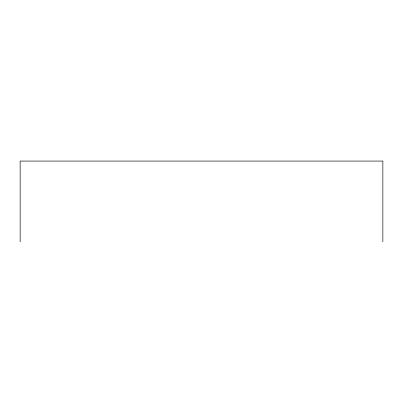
<?xml version="1.0" encoding="UTF-8"?>
<svg xmlns="http://www.w3.org/2000/svg" width="403" height="403" viewBox="0 0 403 403"><rect width="100%" height="100%" fill="white"/><g stroke="black" fill="none" stroke-linecap="round" stroke-linejoin="round"><path stroke-width="0.6" d="M382.85 241.921L382.85 161.079L20.15 161.079L20.15 241.921"/></g></svg>
